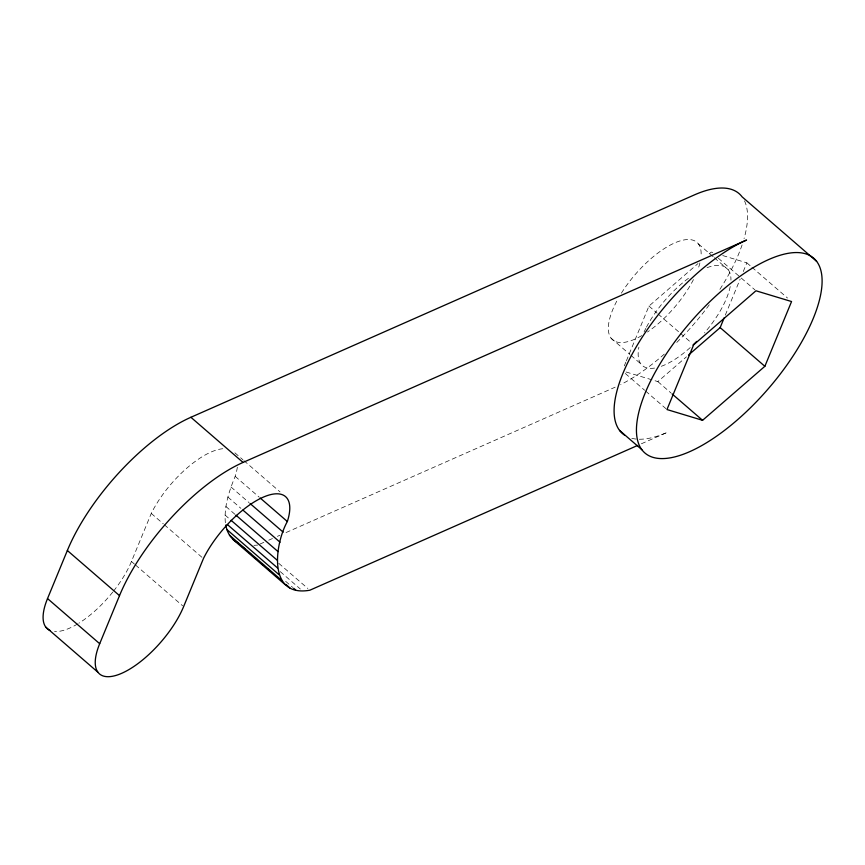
<?xml version="1.0" encoding="UTF-8"?>
<svg xmlns="http://www.w3.org/2000/svg" width="865" height="865" viewBox="0 0 865 865"><rect width="100%" height="100%" fill="white"/><g stroke="black" fill="none" stroke-linecap="round" stroke-linejoin="round"><path stroke-width="0.65" stroke-dasharray="4.33 3.24" d="M225.354 522.774C223.884 506.717 229.106 490.996 235.183 476.366A64.875 25.777 -49.1 0 0 237.464 466.051M113.585 591.065A64.432 25.604 -49.1 0 0 131.448 561.504L151.267 513.432A64.875 25.777 -49.1 0 1 223.235 448.697M624.314 365.863L625.849 362.132M626.368 360.889L648.955 306.091L697.969 263.598M725.292 315.152L740.18 279.038M743.262 271.567L746.852 262.852L722.697 255.543M709.203 253.856L711.246 252.083L713.787 252.85M626.076 372.004L657.865 381.606L686.453 356.823M260.138 543.988L263.836 542.355M268.766 540.171L272.464 538.538M277.395 536.365L279.86 535.273M286.023 532.559L615.123 387.196M641.398 443.777L667.283 432.338A128.874 51.208 -49.1 0 1 631.699 438.296M253.921 545.339L257.673 545.08M746.852 262.852L750.917 266.366M751.934 267.242L787.496 298.025M718.361 258.246L754.94 289.905M698.433 243.952L713.333 256.851M714.328 257.716L728.233 269.75M648.955 306.091L657.076 313.119M658.092 314.006L679.436 332.474M680.452 333.349L691.632 343.027M611.068 338.15L629.947 354.488M630.942 355.342L640.879 363.949M657.865 381.606L671.067 393.045M625.309 373.485L644.609 390.202M645.625 391.077L665.953 408.669M234.891 452.828L242.914 459.769M243.919 460.645L280.033 491.893M235.183 476.366L259.251 497.202M230.987 487.006L249.044 502.63M227.884 497.083L240.924 508.361M225.895 506.479L234.923 514.286M225.051 515.075L230.058 519.422M278.735 563.31L307.832 588.481M280.271 571.646L300.328 589.011M285.655 581.323L292.673 587.4M151.267 513.432L163.301 523.844M164.307 524.72L202.421 557.709M131.448 561.504L134.464 564.11M135.459 564.975L182.612 605.781M112.774 592.082A64.432 25.604 -49.1 0 1 78.845 623.2M77.666 623.924A64.432 25.604 -49.1 0 1 54.549 631.504M744.495 200.842A128.874 51.208 -49.1 0 1 744.051 238.654M742.084 244.914A128.874 51.208 -49.1 0 1 718.599 291.343M709.246 304.815A128.874 51.208 -49.1 0 1 675.824 343.373M664.309 354.109A128.874 51.208 -49.1 0 1 620.67 384.579M621.384 293.159A64.432 25.604 -49.1 0 1 673.867 243.292A64.432 25.604 -49.1 0 1 700.996 256.775M699.915 262.917A64.432 25.604 -49.1 0 1 697.677 270.042M693.46 279.557A64.432 25.604 -49.1 0 1 647.463 332.019M641.744 335.631A64.432 25.604 -49.1 0 1 617.967 298.922M707.062 267.674A64.432 25.604 -49.1 0 1 730.947 280.119M730.211 286.51A64.432 25.604 -49.1 0 1 704.521 332.906M690.216 347.589A64.432 25.604 -49.1 0 1 660.73 366.5M654.556 368.079A64.432 25.604 -49.1 0 1 638.9 347.189M644.111 331.911A64.432 25.604 -49.1 0 1 645.841 328.343M646.469 327.143A64.432 25.604 -49.1 0 1 689.848 277.276"/><path stroke-width="1.3" d="M637.7 445.41L309.832 590.222C267.728 597.737 274.443 544.691 287.342 521.509A64.875 25.777 -49.1 0 0 263.014 497.267A64.875 25.777 -49.1 0 0 203.426 558.574L183.607 606.646A64.432 25.604 -49.1 0 1 121.835 673.251A64.432 25.604 -49.1 0 1 99.691 643.711L47.532 598.569L67.351 550.497A128.874 51.208 -49.1 0 1 190.895 417.287L694.379 194.906A128.874 51.208 -49.1 0 1 742.105 196.852L816.625 261.349A128.874 51.208 -49.1 0 1 712.706 438.825A128.874 51.208 -49.1 0 1 658.47 366.457A128.874 51.208 -49.1 0 1 816.625 261.349M99.691 643.711L119.511 595.639A128.874 51.208 -49.1 0 1 243.054 462.429L746.538 240.048A128.874 51.208 -49.1 0 0 640.187 340.388A128.874 51.208 -49.1 0 0 624.389 435.041M688.497 355.05L720.156 327.608L724.265 317.65M764.865 366.306L791.562 301.539L755.956 290.781L693.665 344.789L666.969 409.545L702.575 420.304L764.865 366.306L720.156 327.608M225.83 525.012C226.857 532.386 231.128 539.306 237.799 542.831M672.083 393.921L702.575 420.304M619.556 430.392L641.906 449.735M190.895 417.287L243.054 462.429M260.257 498.067L287.342 521.509M250.05 503.495L283.158 532.148M242.935 510.101L280.044 542.225M235.929 515.162L278.054 551.621M231.063 520.287L277.211 560.228M227.354 524.514L277.514 567.927M226.803 529.477L278.963 574.62M293.678 588.265L295.689 590.006M229.387 535.1L281.547 580.242M241.811 546.312L244.817 548.907M248.828 552.389L250.839 554.119M254.851 557.59L256.862 559.331M261.868 563.666L263.879 565.407M267.89 568.878L269.902 570.619M285.947 584.502L289.959 587.984M233.063 539.565L285.223 584.718M67.351 550.497L119.511 595.639M45.813 627.136L97.972 672.278M50.029 630.444A64.432 25.604 -49.1 0 1 47.532 598.569M696.66 341.448A64.432 25.604 -49.1 0 1 692.995 345.027"/></g></svg>
